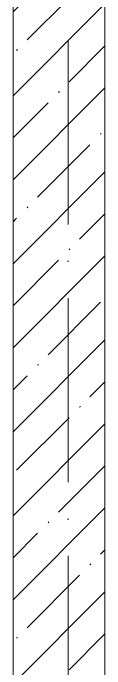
# Model space of a CAD drawing. Header units: millimetres. Extents: x -213536 to 1564669, y 70501 to 942238.
# Drawn here: x 432892 to 433142, y 429283 to 431064 of the extents above; entities that cross this region are included whole.
import ezdxf

# ---------------------------------------------------------------- set-up
doc = ezdxf.new("R2010")
doc.units = ezdxf.units.MM
doc.linetypes.add('50_200_ШТРИХ_1Т_ш5_п1_п1_', pattern=[700, 500, -100, 0, -100])
for name, color, linetype, lineweight in [('0-1', 7, 'Continuous', 5), ('3) ЖБ 4м', 3, 'Continuous', 30), ('Оси-2', 7, '50_200_ШТРИХ_1Т_ш5_п1_п1_', 9), ('Стены-1', 7, 'Continuous', 13), ('Штриховка разреза-1', 7, 'Continuous', 9)]:
    doc.layers.add(name, color=color, linetype=linetype, lineweight=lineweight)

# ---------------------------------------------------------------- blocks, each defined once
blk = doc.blocks.new('Ось 3 этаж')
at = {"layer": 'Оси-2'}
blk.add_line((433042.1, 477896.8), (433042.1, 423014.8), dxfattribs=at)
blk = doc.blocks.new('0125-Р-ОО-Ш2-АР-о_23_10_2024_rvt-1-АИ2_03_План отделки стен 3-го этажа _Часть 2_')
at = {"layer": 'Штриховка разреза-1'}
h = blk.add_hatch(dxfattribs=at)
h.set_pattern_fill('FP_2', color=256, style=0, pattern_type=2)
h.set_pattern_definition([(45, (0, 0), (-114.0493, 114.0493), []), (45, (114.05, 0), (-114.0493, 114.0493), [201.612, -40.322, 3.353, -36.97])])
h.paths.add_polyline_path([(2232.7, 3550), (2450, 3550), (2450, 7650), (2200, 7650), (2200, 3550)], flags=0)
at = {"layer": 'Стены-1'}
for p, q in [((2200, 7650), (2200, 3550)), ((2450, 3800), (2450, 6500))]:
    blk.add_line(p, q, dxfattribs=at)
blk = doc.blocks.new('3этНиз')
at = {"layer": '0-1'}
blk.add_blockref('0125-Р-ОО-Ш2-АР-о_23_10_2024_rvt-1-АИ2_03_План отделки стен 3-го этажа _Часть 2_', (430692.1, 425235.4), dxfattribs=at)

msp = doc.modelspace()

# ---------------------------------------------------------------- block references
at = {"color": 5, "lineweight": 30}
msp.add_blockref('Ось 3 этаж', (0, 0), dxfattribs=at)
at = {"layer": '3) ЖБ 4м'}
msp.add_blockref('3этНиз', (0, 0), dxfattribs=at)

doc.saveas('drawing.dxf')
